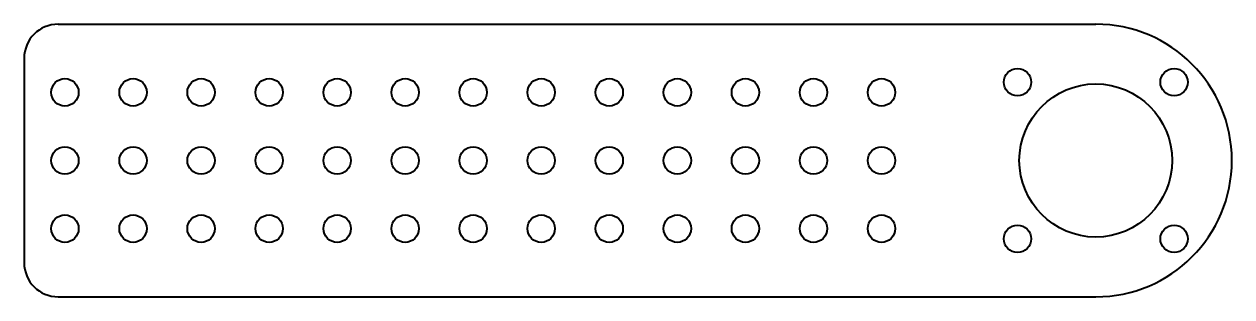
# Model space of a CAD drawing. Header units: inches. Extents: x -2.31 to 6.56, y 5 to 7.
import ezdxf

# ---------------------------------------------------------------- set-up
doc = ezdxf.new("R2010")
doc.units = ezdxf.units.IN
doc.header["$MEASUREMENT"] = 0
doc.layers.add('Visible', color=7, linetype='Continuous', lineweight=40)

msp = doc.modelspace()

# ---------------------------------------------------------------- linework, layer by layer
at = {"layer": 'Visible'}
for p, q in [((-2.0625, 7), (5.5625, 7)), ((-2.3125, 6.75), (-2.3125, 5.25)), ((-2.0625, 5), (5.5625, 5))]:
    msp.add_line(p, q, dxfattribs=at)
for centre, radius in [((4.9875, 6.575), 0.1005), ((6.1375, 6.575), 0.1005), ((-2.0125, 6.5), 0.1005), ((-1.5125, 6.5), 0.1005), ((-1.0125, 6.5), 0.1005), ((-0.5125, 6.5), 0.1005), ((-0.0125, 6.5), 0.1005), ((0.4875, 6.5), 0.1005), ((0.9875, 6.5), 0.1005), ((1.4875, 6.5), 0.1005), ((1.9875, 6.5), 0.1005), ((2.4875, 6.5), 0.1005), ((2.9875, 6.5), 0.1005), ((3.4875, 6.5), 0.1005), ((3.9875, 6.5), 0.1005), ((5.5625, 6), 0.5617), ((-2.0125, 6), 0.1005), ((-1.5125, 6), 0.1005), ((-1.0125, 6), 0.1005), ((-0.5125, 6), 0.1005), ((-0.0125, 6), 0.1005), ((0.4875, 6), 0.1005), ((0.9875, 6), 0.1005), ((1.4875, 6), 0.1005), ((1.9875, 6), 0.1005), ((2.4875, 6), 0.1005), ((2.9875, 6), 0.1005), ((3.4875, 6), 0.1005), ((3.9875, 6), 0.1005), ((-2.0125, 5.5), 0.1005), ((-1.5125, 5.5), 0.1005), ((-1.0125, 5.5), 0.1005), ((-0.5125, 5.5), 0.1005), ((-0.0125, 5.5), 0.1005), ((0.4875, 5.5), 0.1005), ((0.9875, 5.5), 0.1005), ((1.4875, 5.5), 0.1005), ((1.9875, 5.5), 0.1005), ((2.4875, 5.5), 0.1005), ((2.9875, 5.5), 0.1005), ((3.4875, 5.5), 0.1005), ((3.9875, 5.5), 0.1005), ((4.9875, 5.425), 0.1005), ((6.1375, 5.425), 0.1005)]:
    msp.add_circle(centre, radius, dxfattribs=at)
for centre, radius, start, end in [((-2.0625, 6.75), 0.25, 90, 180), ((5.5625, 6), 1, 270, 90), ((-2.0625, 5.25), 0.25, 180, 270)]:
    msp.add_arc(centre, radius, start, end, dxfattribs=at)

doc.saveas('drawing.dxf')
